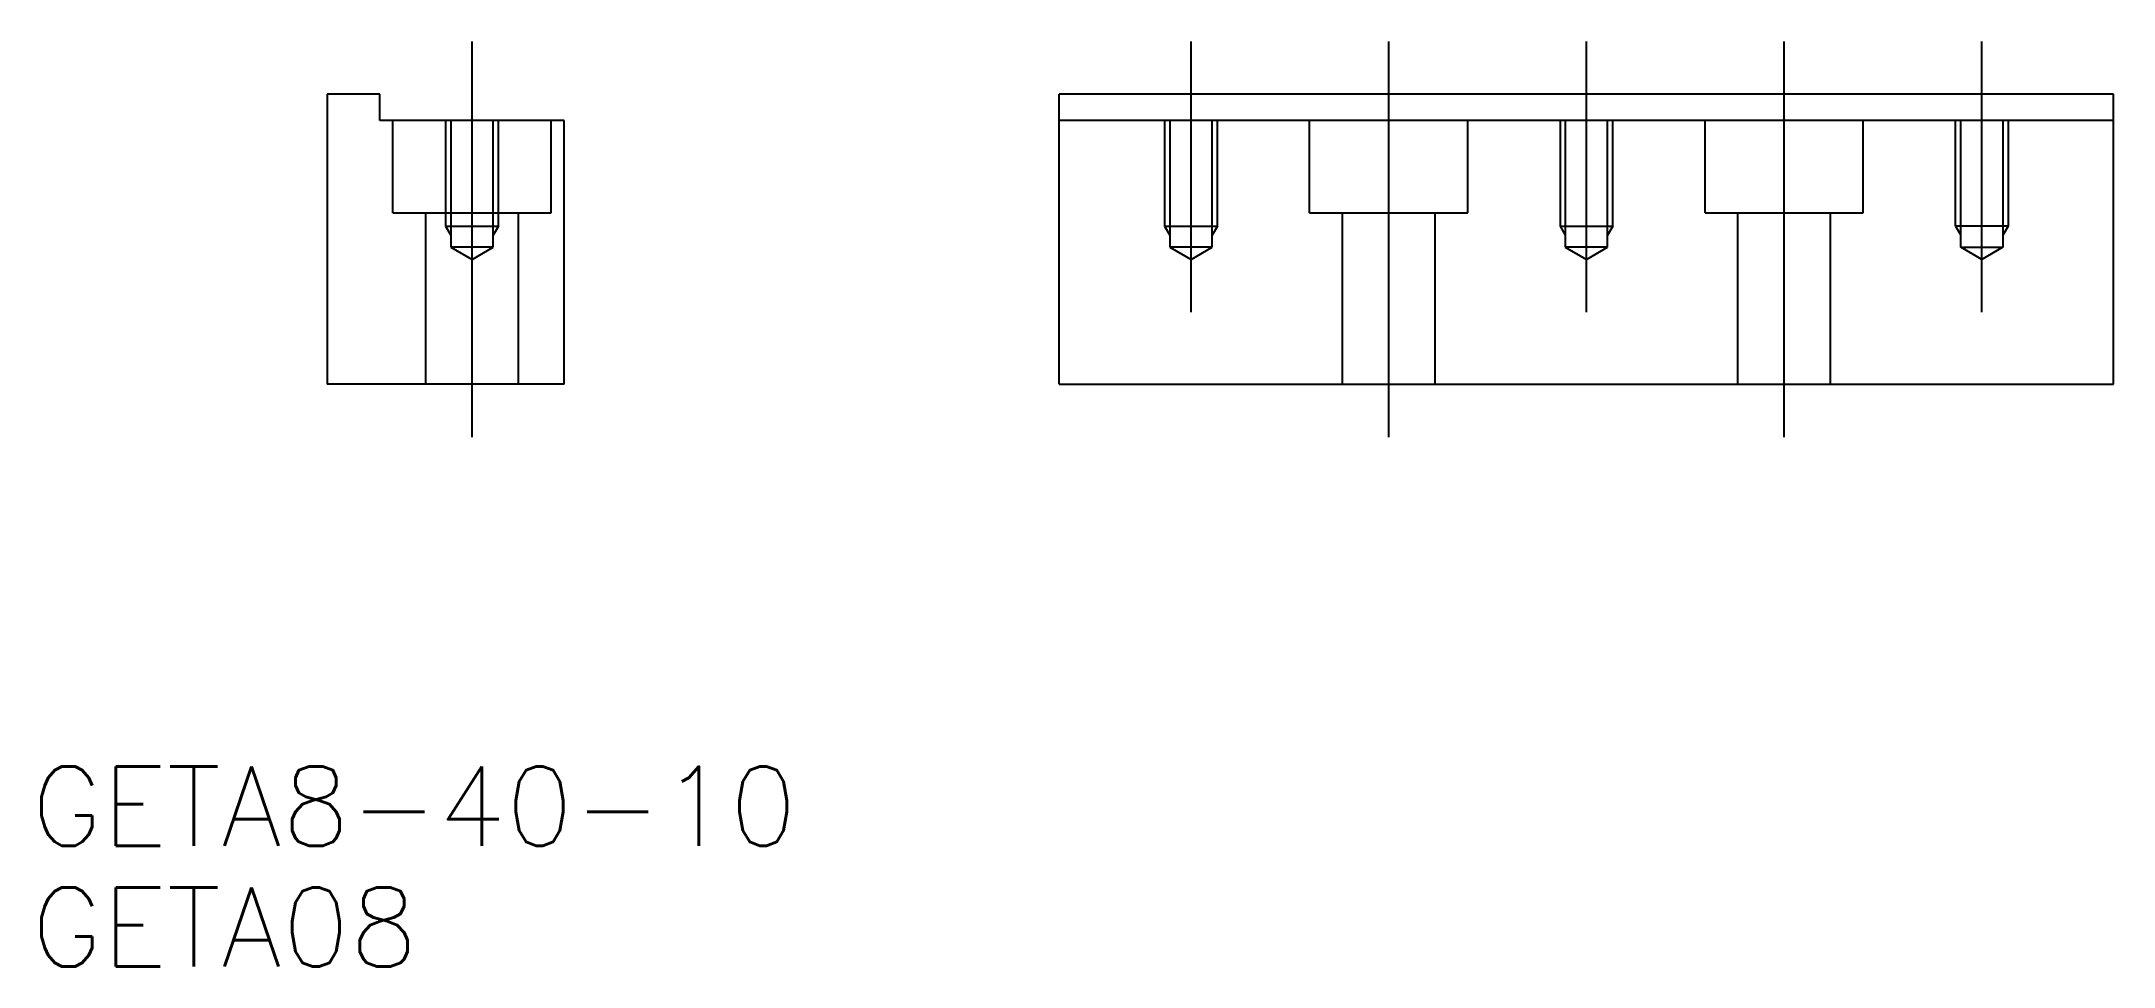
# Model space of a CAD drawing. Extents: x -10.8 to 67.8, y -22.1 to 13.
import ezdxf

# ---------------------------------------------------------------- set-up
doc = ezdxf.new("R2010")
doc.units = 0
doc.linetypes.add('CENTER', pattern=[50.8, 31.75, -6.35, 6.35, -6.35])
doc.linetypes.add('DASHED', pattern=[19.05, 12.7, -6.35])
doc.layers.get('0').update_dxf_attribs({"linetype": 'CONTINUOUS'})
doc.layers.add('CENTER', color=1, linetype='CENTER')
doc.styles.get("Standard").update_dxf_attribs({"font": 'txt.shx', "height": 3, "bigfont": 'bigfont.shx'})

# ---------------------------------------------------------------- blocks, each defined once
blk = doc.blocks.new('*U2')
at = {"color": 7, "linetype": 'CONTINUOUS'}
blk.add_text('GETA8-40-10', height=3, dxfattribs=at).set_placement((-11.221, -17.493))
blk = doc.blocks.new('*U3')
at = {"color": 7, "linetype": 'CONTINUOUS'}
blk.add_text('GETA08', height=3, dxfattribs=at).set_placement((-11.221, -22.076))

msp = doc.modelspace()

# ---------------------------------------------------------------- linework, layer by layer
at = {"color": 7, "linetype": 'CONTINUOUS'}
for p, q in [((2, 11), (0, 11)), ((0, 11), (0, 0)), ((2, 10), (2, 11)), ((67.779, 11), (27.779, 11)), ((27.779, 0), (27.779, 11)), ((67.779, 0), (67.779, 11)), ((9, 10), (2, 10)), ((9, 0), (9, 10)), ((67.779, 10), (27.779, 10)), ((9, 0), (0, 0)), ((27.779, 0), (67.779, 0))]:
    msp.add_line(p, q, dxfattribs=at)
at = {"color": 3, "linetype": 'DASHED'}
for p, q in [((2.5, 6.5), (2.5, 10)), ((4.5, 10), (4.5, 6)), ((4.7, 10), (4.7, 5.2)), ((6.3, 5.2), (6.3, 10)), ((6.5, 6), (6.5, 10)), ((8.5, 6.5), (8.5, 10)), ((31.779, 10), (31.779, 6)), ((31.979, 10), (31.979, 5.2)), ((33.579, 5.2), (33.579, 10)), ((33.779, 6), (33.779, 10)), ((37.279, 6.5), (37.279, 10)), ((43.279, 6.5), (43.279, 10)), ((46.779, 10), (46.779, 6)), ((46.979, 10), (46.979, 5.2)), ((48.579, 5.2), (48.579, 10)), ((48.779, 6), (48.779, 10)), ((52.279, 6.5), (52.279, 10)), ((58.279, 6.5), (58.279, 10)), ((61.779, 6), (61.779, 10)), ((61.979, 5.2), (61.979, 10)), ((63.579, 10), (63.579, 5.2)), ((63.779, 10), (63.779, 6)), ((2.5, 6.5), (8.5, 6.5)), ((3.75, 0), (3.75, 6.5)), ((7.25, 6.5), (7.25, 0)), ((37.279, 6.5), (43.279, 6.5)), ((38.529, 0), (38.529, 6.5)), ((42.029, 6.5), (42.029, 0)), ((52.279, 6.5), (58.279, 6.5)), ((53.529, 0), (53.529, 6.5)), ((57.029, 6.5), (57.029, 0)), ((4.5, 6), (6.5, 6)), ((4.5, 6), (4.7, 5.654)), ((6.5, 6), (6.3, 5.654)), ((31.779, 6), (33.779, 6)), ((31.779, 6), (31.979, 5.654)), ((33.779, 6), (33.579, 5.654)), ((46.779, 6), (48.779, 6)), ((46.779, 6), (46.979, 5.654)), ((48.779, 6), (48.579, 5.654)), ((63.779, 6), (61.779, 6)), ((61.779, 6), (61.979, 5.654)), ((63.779, 6), (63.579, 5.654)), ((6.3, 5.2), (4.7, 5.2)), ((4.7, 5.2), (5.5, 4.738)), ((5.5, 4.738), (6.3, 5.2)), ((33.579, 5.2), (31.979, 5.2)), ((31.979, 5.2), (32.779, 4.738)), ((32.779, 4.738), (33.579, 5.2)), ((48.579, 5.2), (46.979, 5.2)), ((46.979, 5.2), (47.779, 4.738)), ((47.779, 4.738), (48.579, 5.2)), ((61.979, 5.2), (63.579, 5.2)), ((62.779, 4.738), (61.979, 5.2)), ((63.579, 5.2), (62.779, 4.738))]:
    msp.add_line(p, q, dxfattribs=at)
at = {"layer": 'CENTER', "color": 1, "linetype": 'CENTER'}
for p, q in [((5.5, -2), (5.5, 13)), ((32.779, 2.738), (32.779, 13)), ((40.279, -2), (40.279, 13)), ((47.779, 2.738), (47.779, 13)), ((55.279, -2), (55.279, 13)), ((62.779, 2.738), (62.779, 13))]:
    msp.add_line(p, q, dxfattribs=at)

# ---------------------------------------------------------------- block references
at = {"color": 7, "linetype": 'CONTINUOUS'}
for name in ['*U2', '*U3']:
    msp.add_blockref(name, (0, 0), dxfattribs=at)

doc.saveas('drawing.dxf')
